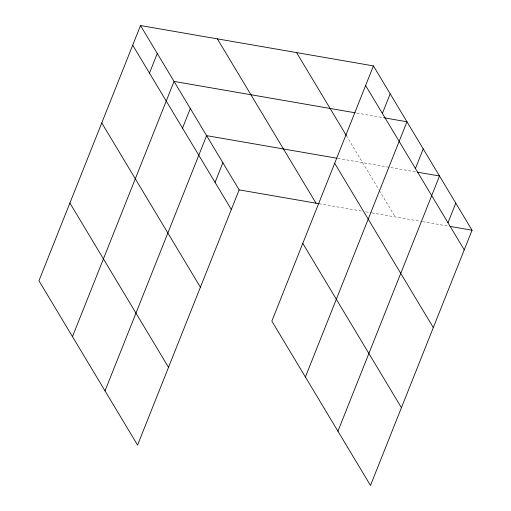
<?xml version="1.0" encoding="UTF-8"?>
<svg xmlns="http://www.w3.org/2000/svg" width="511" height="511" viewBox="0 0 511 511"><rect width="100%" height="100%" fill="white"/><g stroke="black" fill="none" stroke-linecap="round" stroke-linejoin="round"><path stroke-width="0.38" stroke-dasharray="2.56 1.92" d="M356.761 113.078L384.215 117.837M337.803 158.378L416.759 172.06M319.107 203.723L361.807 211.126M365.691 211.797L371.127 212.736M371.899 212.87L421.856 221.525M422.642 221.665L449.31 226.284M346.369 135.568L378.919 189.798M379.322 190.475L395.188 216.907"/><path stroke-width="0.77" d="M140.512 25.55L38.951 280.775L137.574 445.094L239.142 189.868L140.512 25.55L373.426 65.906L472.049 230.225L370.488 485.45L271.858 321.132L373.426 65.906M149.474 73.099L157.279 53.483M72.479 336.64L174.047 81.421L355.196 112.803M182.516 128.146L190.322 108.53M105.03 390.87L206.597 135.645L337.024 158.244M215.061 182.376L222.866 162.754M382.388 113.455L390.193 93.839M305.393 376.997L406.96 121.771L384.215 117.837M415.424 168.502L423.229 148.886M337.937 431.227L439.505 176.001L417.544 172.194M447.975 222.732L455.78 203.11M239.142 189.868L319.107 203.723M450.089 226.418L472.049 230.225M365.62 85.522L464.243 249.841M296.565 52.588L346.369 135.568M334.679 163.271L433.302 327.596M217.373 38.868L316.002 203.186M302.799 243.383L401.429 407.701M132.707 45.166L231.336 209.484M101.766 122.915L200.395 287.239M69.892 203.027L168.515 367.345"/></g></svg>
